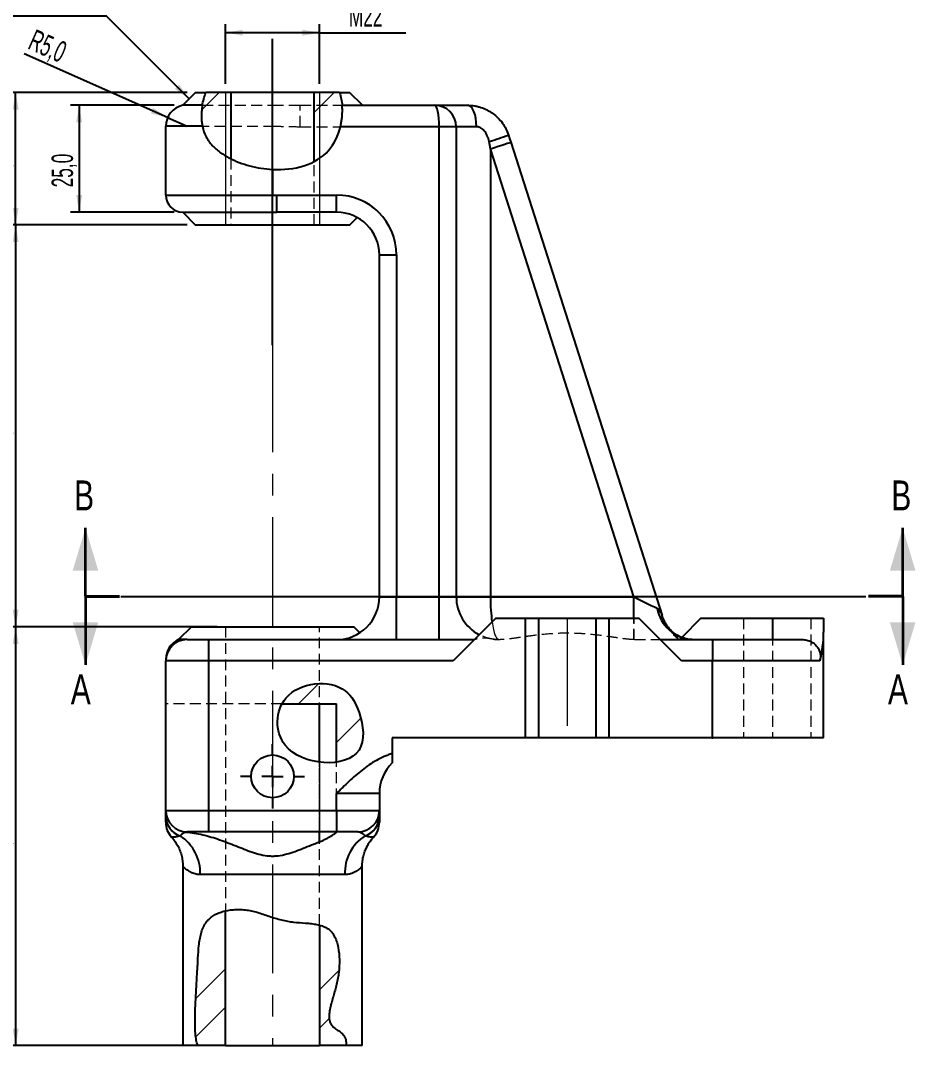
# Model space of a CAD drawing. Header units: millimetres. Extents: x 0 to 840, y 0 to 594.
# Drawn here: x 135 to 344.5, y 218.7 to 458.7 of the extents above; entities that cross this region are included whole.
import ezdxf

# ---------------------------------------------------------------- set-up
doc = ezdxf.new("R2010")
doc.units = ezdxf.units.MM
doc.header["$LTSCALE"] = 2
for name, pattern in [('CENTERX2', [20.32, 12.7, -2.54, 2.54, -2.54]), ('HIDDEN', [1.905, 1.27, -0.635]), ('PHANTOM', [12.7, 6.35, -1.27, 1.27, -1.27, 1.27, -1.27])]:
    doc.linetypes.add(name, pattern=pattern)
doc.layers.add('COTAS', color=7, linetype='Continuous')
doc.styles.add('SLDTEXTSTYLE5', font='TXT', dxfattribs={"width": 0.605})
doc.styles.add('SLDTEXTSTYLE6', font='TXT', dxfattribs={"width": 0.75})
doc.dimstyles.new('SLDDIMSTYLE0', dxfattribs={"dimtxt": 5, "dimasz": 4, "dimexe": 0, "dimexo": 0.0625, "dimgap": 1.25, "dimtad": 1, "dimdec": 1, "dimrnd": 1e-09, "dimzin": 12, "dimdsep": 46, "dimtxsty": 'SLDTEXTSTYLE5', "dimsah": 1, "dimcen": 0.09, "dimadec": 0, "dimazin": 3, "dimtfac": 1, "dimtdec": 3, "dimtofl": 0, "dimtmove": 0, "dimatfit": 3, "dimfxl": 0, "dimfrac": 2, "dimtolj": 1, "dimtzin": 12, "dimarcsym": 0})
doc.dimstyles.new('SLDDIMSTYLE1', dxfattribs={"dimtxt": 5, "dimasz": 4, "dimexe": 0, "dimexo": 0.0625, "dimgap": 1.25, "dimtad": 1, "dimdec": 1, "dimrnd": 1e-09, "dimzin": 12, "dimdsep": 46, "dimtxsty": 'SLDTEXTSTYLE5', "dimsah": 1, "dimcen": 0, "dimadec": 0, "dimazin": 3, "dimtfac": 1, "dimtdec": 3, "dimtofl": 0, "dimtmove": 0, "dimatfit": 3, "dimfxl": 0, "dimfrac": 2, "dimtolj": 1, "dimtzin": 12, "dimarcsym": 0})

# ---------------------------------------------------------------- blocks, each defined once
blk = doc.blocks.new('_D')
at = {"layer": 'COTAS'}
for p, q in [((173.98, 410.9), (131.86, 410.9)), ((133.86, 410.9), (133.86, 316.9)), ((181.01, 316.9), (131.86, 316.9))]:
    blk.add_line(p, q, dxfattribs=at)
for points in [[(133.86, 410.9), (133.16, 406.9), (134.56, 406.9)], [(133.86, 316.9), (134.56, 320.9), (133.16, 320.9)]]:
    blk.add_solid(points, dxfattribs=at)
at = {"layer": 'COTAS', "insert": (127.42, 357.21), "char_height": 5, "attachment_point": 1, "rotation": 90, "style": 'SLDTEXTSTYLE5'}
blk.add_mtext('94,0', dxfattribs=at)
blk = doc.blocks.new('_D_1')
at = {"layer": 'COTAS'}
for p, q in [((173.98, 441.9), (131.86, 441.9)), ((133.86, 410.9), (133.86, 441.9)), ((173.98, 410.9), (131.86, 410.9))]:
    blk.add_line(p, q, dxfattribs=at)
for points in [[(133.86, 441.9), (133.16, 437.9), (134.56, 437.9)], [(133.86, 410.9), (134.56, 414.9), (133.16, 414.9)]]:
    blk.add_solid(points, dxfattribs=at)
at = {"layer": 'COTAS', "insert": (127.42, 419.71), "char_height": 5, "attachment_point": 1, "rotation": 90, "style": 'SLDTEXTSTYLE5'}
blk.add_mtext('31,0', dxfattribs=at)
blk = doc.blocks.new('_D_2')
at = {"layer": 'COTAS'}
for p, q in [((173.01, 316.9), (131.86, 316.9)), ((133.86, 316.9), (133.86, 218.9)), ((181.01, 218.9), (131.86, 218.9))]:
    blk.add_line(p, q, dxfattribs=at)
for points in [[(133.86, 316.9), (133.16, 312.9), (134.56, 312.9)], [(133.86, 218.9), (134.56, 222.9), (133.16, 222.9)]]:
    blk.add_solid(points, dxfattribs=at)
at = {"layer": 'COTAS', "insert": (127.42, 261.21), "char_height": 5, "attachment_point": 1, "rotation": 90, "style": 'SLDTEXTSTYLE5'}
blk.add_mtext('98,0', dxfattribs=at)
blk = doc.blocks.new('_D_3')
at = {"layer": 'COTAS'}
for p, q in [((170.98, 438.9), (146.72, 438.9)), ((148.72, 438.9), (148.72, 413.9)), ((170.98, 413.9), (146.72, 413.9))]:
    blk.add_line(p, q, dxfattribs=at)
for points in [[(148.72, 438.9), (148.02, 434.9), (149.42, 434.9)], [(148.72, 413.9), (149.42, 417.9), (148.02, 417.9)]]:
    blk.add_solid(points, dxfattribs=at)
at = {"layer": 'COTAS', "insert": (142.28, 419.71), "char_height": 5, "attachment_point": 1, "rotation": 90, "style": 'SLDTEXTSTYLE5'}
blk.add_mtext('25,0', dxfattribs=at)
blk = doc.blocks.new('_D_4')
at = {"layer": 'COTAS'}
for q in [(135.87, 450.96), (174.01, 434)]:
    blk.add_line((169.44, 436.03), q, dxfattribs=at)
blk.add_solid([(169.44, 436.03), (166.07, 438.3), (165.5, 437.02)], dxfattribs=at)
at = {"layer": 'COTAS', "insert": (138.48, 456.82), "char_height": 5, "attachment_point": 1, "rotation": 336.0328, "style": 'SLDTEXTSTYLE5'}
blk.add_mtext('R5,0', dxfattribs=at)
blk = doc.blocks.new('SW_CHAMFER_DIMENSION_0')
at = {"layer": 'COTAS', "color": 0}
for p, q in [((28.34, 0), (0, 0)), ((47.69, -19.35), (28.34, 0))]:
    blk.add_line(p, q, dxfattribs=at)
blk.add_solid([(47.69, -19.35), (45.35, -16.02), (44.36, -17.01)], dxfattribs=at)
at = {"layer": 'COTAS', "color": 0, "char_height": 5, "attachment_point": 1, "style": 'SLDTEXTSTYLE5'}
for s, insert in [('3,0', (0, 6.45)), ('X', (11.42, 6.45)), ('45°', (17.95, 6.45))]:
    blk.add_mtext(s, dxfattribs=dict(at, insert=insert))
blk = doc.blocks.new('_D_5')
at = {"layer": 'COTAS'}
for p, q in [((183.01, 443.9), (183.01, 457.89)), ((205.01, 443.9), (205.01, 457.89)), ((205.01, 455.89), (183.01, 455.89)), ((205.01, 455.89), (225.24, 455.89))]:
    blk.add_line(p, q, dxfattribs=at)
for points in [[(183.01, 455.89), (187.01, 455.19), (187.01, 456.59)], [(205.01, 455.89), (201.01, 456.59), (201.01, 455.19)]]:
    blk.add_solid(points, dxfattribs=at)
at = {"layer": 'COTAS', "insert": (211.88, 462.34), "char_height": 5, "attachment_point": 1, "style": 'SLDTEXTSTYLE5'}
blk.add_mtext('M22', dxfattribs=at)
blk = doc.blocks.new('SW_CENTERMARKSYMBOL_0')
at = {"layer": 'COTAS', "color": 0}
for p, q in [((0, 5), (0, 7.5)), ((0, 0), (0, 2.5)), ((-5, 0), (-7.5, 0)), ((0, 0), (-2.5, 0)), ((0, 0), (0, -2.5)), ((0, 0), (2.5, 0)), ((5, 0), (7.5, 0)), ((0, -5), (0, -7.5))]:
    blk.add_line(p, q, dxfattribs=at)
blk = doc.blocks.new('SW_DOWELSYMBOL_0')
at = {"linetype": 'Continuous', "lineweight": 18}
h = blk.add_hatch(color=0, dxfattribs=at)
edge = h.paths.add_edge_path(flags=0)
edge.add_arc((0, 0), 0.00716, 180, 270)
edge.add_line((0, -0.01), (0, 0))
edge.add_line((0, 0), (-0.01, 0))
h = blk.add_hatch(color=0, dxfattribs=at)
edge = h.paths.add_edge_path(flags=0)
edge.add_arc((0, 0), 0.00716, 0, 90)
edge.add_line((0, 0.01), (0, 0))
edge.add_line((0, 0), (0.01, 0))
at = {"layer": 'COTAS', "color": 0}
blk.add_circle((0, 0), 0.00716, dxfattribs=at)

msp = doc.modelspace()

# ---------------------------------------------------------------- hatches: boundary and pattern name
at = {"linetype": 'Continuous', "lineweight": 18}
h = msp.add_hatch(dxfattribs=at)
h.set_pattern_fill('ANSI32', scale=2, angle=3e-322, style=0)
edge = h.paths.add_edge_path(flags=0)
edge.add_line((184.256, 441.897), (178.402, 441.897))
edge.add_spline(control_points=[(178.402, 441.897), (177.159, 438.692), (176.716, 431.608), (181.571, 427.728), (184.256, 426.397)], knot_values=[0.0641658, 0.0641658, 0.0641658, 0.0641658, 0.1678358, 0.2595734, 0.2595734, 0.2595734, 0.2595734], weights=[1, 1, 1, 1, 1], degree=3, periodic=0)
edge.add_line((184.256, 426.397), (184.256, 441.897))
h = msp.add_hatch(dxfattribs=at)
h.set_pattern_fill('ANSI32', scale=2, angle=3e-322, style=0)
edge = h.paths.add_edge_path(flags=0)
edge.add_line((209.695, 441.897), (203.756, 441.897))
edge.add_line((203.756, 441.897), (203.756, 425.761))
edge.add_spline(control_points=[(203.756, 425.761), (205.036, 426.431), (208.212, 428.817), (210.652, 434.722), (210.364, 439.967), (209.695, 441.897)], knot_values=[0.4645748, 0.4645748, 0.4645748, 0.4645748, 0.5125679, 0.5984868, 0.6661386, 0.6661386, 0.6661386, 0.6661386], weights=[1, 1, 1, 1, 1, 1], degree=3, periodic=0)
h = msp.add_hatch(dxfattribs=at)
h.set_pattern_fill('ANSI32', scale=2, angle=3e-322, style=0)
edge = h.paths.add_edge_path(flags=0)
edge.add_line((196.227, 298.897), (209.006, 298.897))
edge.add_line((209.006, 298.897), (209.006, 285.229))
edge.add_spline(control_points=[(209.006, 285.229), (211.273, 285.564), (216.045, 287.829), (214.94, 296.233), (210.385, 304.981), (199.568, 303.932), (196.483, 299.371), (196.227, 298.897)], knot_values=[0.7396213, 0.7396213, 0.7396213, 0.7396213, 0.8458646, 1, 1.1052584, 1.3501188, 1.37672, 1.37672, 1.37672, 1.37672], weights=[1, 1, 1, 1, 1, 1, 1, 1], degree=3, periodic=0)
at = {"layer": 'COTAS', "linetype": 'Continuous', "lineweight": 18}
h = msp.add_hatch(dxfattribs=at)
h.set_pattern_fill('ANSI32', color=256, scale=2, angle=3e-322, style=0)
edge = h.paths.add_edge_path(flags=0)
edge.add_line((183.006, 218.897), (183.006, 250.429))
edge.add_spline(control_points=[(183.006, 250.429), (181.462, 250.08), (176.849, 247.971), (176.53, 236.471), (175.745, 228.174), (175.91, 220.397), (176.533, 218.897)], knot_values=[0.9641197, 0.9641197, 0.9641197, 0.9641197, 1, 1.081486, 1.1948615, 1.236094, 1.236094, 1.236094, 1.236094], weights=[1, 1, 1, 1, 1, 1, 1], degree=3, periodic=0)
edge.add_line((176.533, 218.897), (183.006, 218.897))
h = msp.add_hatch(dxfattribs=at)
h.set_pattern_fill('ANSI32', color=256, scale=2, angle=3e-322, style=0)
edge = h.paths.add_edge_path(flags=0)
edge.add_spline(control_points=[(211.173, 218.897), (211.291, 219.741), (211.014, 221.885), (206.211, 223.531), (208.485, 231.157), (210.212, 237.505), (209.01, 245.422), (206.012, 246.821), (205.006, 247.089)], knot_values=[0.5363044, 0.5363044, 0.5363044, 0.5363044, 0.5548944, 0.5847123, 0.6343599, 0.7042485, 0.7650808, 0.7906488, 0.7906488, 0.7906488, 0.7906488], weights=[1, 1, 1, 1, 1, 1, 1, 1, 1], degree=3, periodic=0)
edge.add_line((205.006, 247.089), (205.006, 218.897))
edge.add_line((205.006, 218.897), (211.173, 218.897))

# ---------------------------------------------------------------- linework, layer by layer
at = {"color": 7, "linetype": 'Continuous', "lineweight": 25}
for p, q in [((175.981, 441.897), (172.981, 438.897)), ((175.981, 441.897), (178.402, 441.897)), ((184.256, 441.897), (178.402, 441.897)), ((184.256, 441.897), (184.256, 426.397)), ((203.756, 441.897), (184.256, 441.897)), ((203.756, 425.761), (203.756, 441.897)), ((209.695, 441.897), (203.756, 441.897)), ((209.695, 441.897), (212.031, 441.897)), ((215.031, 438.897), (212.031, 441.897)), ((177.567, 438.897), (172.981, 438.897)), ((210.299, 438.897), (232.006, 438.897)), ((232.006, 438.897), (239.707, 438.897)), ((169.006, 417.897), (169.006, 434.003)), ((177.577, 434.003), (169.006, 434.003)), ((233.006, 433.897), (209.906, 433.897)), ((237.006, 433.897), (233.006, 433.897)), ((233.006, 323.897), (233.006, 433.897)), ((237.006, 433.897), (237.006, 323.897)), ((241.745, 433.897), (237.006, 433.897)), ((249.769, 430.265), (285.209, 319.514)), ((245.006, 428.741), (245.006, 323.897)), ((278.557, 323.897), (245.006, 428.741)), ((194.006, 423.9), (194.006, 417.897)), ((169.006, 417.897), (194.006, 417.897)), ((194.006, 417.897), (195.033, 417.897)), ((194.006, 413.897), (194.006, 417.897)), ((195.033, 417.897), (209.006, 417.897)), ((195.033, 413.897), (195.033, 417.897)), ((209.006, 413.897), (209.006, 417.897)), ((172.981, 413.897), (175.981, 410.897)), ((172.981, 413.897), (194.006, 413.897)), ((194.006, 413.897), (195.033, 413.897)), ((209.006, 413.897), (195.033, 413.897)), ((212.031, 410.897), (175.981, 410.897)), ((212.031, 410.897), (213.795, 412.66)), ((219.006, 403.897), (223.006, 403.897)), ((219.006, 323.897), (219.006, 403.897)), ((223.006, 403.897), (223.006, 323.897)), ((219.006, 323.897), (223.006, 323.897)), ((223.006, 313.897), (223.006, 323.897)), ((223.006, 323.897), (233.006, 323.897)), ((233.006, 313.897), (233.006, 323.897)), ((233.006, 323.897), (237.006, 323.897)), ((237.006, 323.897), (245.006, 323.897)), ((245.006, 323.897), (278.557, 323.897)), ((175.006, 316.897), (172.006, 313.897)), ((175.006, 316.897), (213.006, 316.897)), ((214.411, 315.493), (213.006, 316.897)), ((246.256, 318.897), (236.256, 308.897)), ((246.256, 318.897), (253.256, 318.897)), ((253.256, 290.897), (253.256, 318.897)), ((253.256, 318.897), (256.256, 318.897)), ((256.256, 318.897), (256.256, 290.897)), ((256.256, 318.897), (269.756, 318.897)), ((269.756, 290.897), (269.756, 318.897)), ((269.756, 318.897), (272.756, 318.897)), ((272.756, 318.897), (272.756, 290.897)), ((272.756, 318.897), (279.756, 318.897)), ((289.756, 308.897), (279.756, 318.897)), ((294.256, 318.897), (289.781, 314.421)), ((294.256, 318.897), (311.006, 318.897)), ((311.006, 318.897), (323.006, 318.897)), ((311.006, 318.897), (311.006, 313.897)), ((323.006, 318.897), (323.006, 315.647)), ((323.006, 290.897), (323.006, 315.647)), ((174.006, 313.897), (172.006, 313.897)), ((174.006, 313.897), (179.006, 313.897)), ((179.006, 313.897), (179.006, 308.897)), ((179.006, 313.897), (241.256, 313.897)), ((284.756, 313.897), (297.006, 313.897)), ((297.006, 313.897), (297.006, 308.897)), ((297.006, 313.897), (317.933, 313.897)), ((179.006, 308.897), (169.006, 308.897)), ((169.006, 273.897), (169.006, 308.897)), ((179.006, 308.897), (179.006, 273.897)), ((236.256, 308.897), (179.006, 308.897)), ((297.006, 308.897), (289.756, 308.897)), ((297.006, 290.897), (297.006, 308.897)), ((322.115, 308.897), (297.006, 308.897)), ((196.227, 298.897), (209.006, 298.897)), ((209.006, 285.229), (209.006, 298.897)), ((222.006, 290.897), (222.006, 287.227)), ((253.256, 290.897), (222.006, 290.897)), ((256.256, 290.897), (253.256, 290.897)), ((269.756, 290.897), (256.256, 290.897)), ((272.756, 290.897), (269.756, 290.897)), ((297.006, 290.897), (272.756, 290.897)), ((323.006, 290.897), (297.006, 290.897)), ((209.006, 273.897), (209.006, 277.897)), ((219.006, 277.897), (209.006, 277.897)), ((219.006, 277.897), (219.006, 273.897)), ((169.006, 273.897), (179.006, 273.897)), ((169.006, 273.897), (169.006, 273.843)), ((179.006, 273.897), (209.006, 273.897)), ((179.006, 273.897), (179.006, 268.897)), ((209.006, 273.897), (219.006, 273.897)), ((209.006, 273.897), (209.006, 268.897)), ((179.006, 268.897), (174.006, 268.897)), ((209.006, 268.897), (179.006, 268.897)), ((214.006, 268.897), (209.006, 268.897)), ((170.352, 267.693), (170.345, 267.695)), ((217.66, 267.693), (217.667, 267.695)), ((173.006, 260.894), (173.006, 218.897)), ((215.006, 218.897), (215.006, 260.894)), ((210.942, 258.897), (177.071, 258.897)), ((183.006, 218.897), (183.006, 250.429)), ((205.006, 247.089), (205.006, 218.897)), ((176.533, 218.897), (173.006, 218.897)), ((183.006, 218.897), (176.533, 218.897)), ((183.006, 218.897), (205.006, 218.897)), ((211.173, 218.897), (205.006, 218.897)), ((215.006, 218.897), (211.173, 218.897))]:
    msp.add_line(p, q, dxfattribs=at)
at = {"color": 7, "linetype": 'Continuous', "lineweight": 18}
for p, q in [((183.006, 441.897), (183.006, 410.897)), ((183.006, 441.897), (183.006, 410.897)), ((205.006, 441.897), (205.006, 410.897)), ((205.006, 441.897), (205.006, 410.897))]:
    msp.add_line(p, q, dxfattribs=at)
at = {"color": 7, "linetype": 'HIDDEN', "lineweight": 18}
for p, q in [((177.567, 438.897), (194.006, 438.897)), ((194.006, 438.897), (200.491, 438.897)), ((194.006, 434.003), (194.006, 438.897)), ((200.491, 438.897), (210.299, 438.897)), ((200.491, 433.897), (200.491, 438.897)), ((169.006, 434.003), (194.006, 434.003)), ((194.006, 417.897), (194.006, 434.003)), ((200.491, 433.897), (233.006, 433.897)), ((233.006, 433.897), (237.006, 433.897)), ((233.006, 433.897), (233.006, 323.897)), ((237.006, 433.897), (241.745, 433.897)), ((245.006, 428.741), (278.557, 323.897)), ((245.006, 323.897), (245.006, 428.741)), ((184.256, 426.397), (184.256, 410.897)), ((203.756, 410.897), (203.756, 425.761)), ((194.006, 417.897), (169.006, 417.897)), ((194.006, 413.897), (194.006, 417.897)), ((195.033, 417.897), (194.006, 417.897)), ((209.006, 417.897), (195.033, 417.897)), ((195.033, 413.897), (195.033, 417.897)), ((209.006, 413.897), (209.006, 417.897)), ((219.006, 403.897), (223.006, 403.897)), ((223.006, 323.897), (223.006, 403.897)), ((223.006, 323.897), (219.006, 323.897)), ((223.006, 323.897), (223.006, 313.897)), ((233.006, 323.897), (223.006, 323.897)), ((237.006, 323.897), (233.006, 323.897)), ((233.006, 323.897), (233.006, 313.897)), ((245.006, 323.897), (237.006, 323.897)), ((278.557, 323.897), (245.006, 323.897)), ((278.557, 323.897), (278.557, 313.899)), ((183.006, 316.897), (183.006, 250.429)), ((205.006, 247.089), (205.006, 316.897)), ((278.557, 313.899), (278.557, 318.897)), ((285.479, 318.704), (285.327, 319.146)), ((304.256, 318.897), (304.256, 290.897)), ((311.006, 318.897), (311.006, 313.897)), ((311.006, 318.897), (311.006, 290.897)), ((320.006, 318.897), (320.006, 290.897)), ((179.006, 313.897), (179.006, 308.897)), ((241.256, 313.897), (241.326, 313.897)), ((247.006, 313.897), (247.256, 313.897)), ((278.755, 313.897), (284.756, 313.897)), ((289.781, 314.421), (289.256, 313.897)), ((292.223, 313.898), (292.367, 313.897)), ((297.006, 308.897), (297.006, 313.897)), ((169.006, 309.311), (169.006, 309.312)), ((169.006, 308.897), (179.006, 308.897)), ((179.006, 273.897), (179.006, 308.897)), ((179.006, 308.897), (236.256, 308.897)), ((289.756, 308.897), (297.006, 308.897)), ((297.006, 308.897), (322.115, 308.897)), ((297.006, 290.897), (297.006, 308.897)), ((196.227, 298.897), (169.006, 298.897)), ((205.006, 298.897), (205.006, 266.578)), ((205.006, 268.897), (205.006, 298.897)), ((205.006, 268.897), (205.006, 285.257)), ((205.006, 285.212), (205.006, 268.897)), ((209.006, 268.897), (209.006, 285.229)), ((209.006, 277.897), (219.006, 277.897)), ((179.006, 273.897), (169.006, 273.897)), ((179.006, 273.897), (179.006, 268.897)), ((209.006, 273.897), (179.006, 273.897)), ((219.006, 273.897), (209.006, 273.897)), ((177.071, 258.897), (210.942, 258.897))]:
    msp.add_line(p, q, dxfattribs=at)
at = {"color": 7, "linetype": 'Continuous', "lineweight": 35}
for p, q in [((150.209, 324.019), (150.209, 340.019)), ((341.52, 324.019), (341.52, 340.019)), ((150.209, 323.967), (150.209, 307.967)), ((341.52, 323.967), (341.52, 307.967))]:
    msp.add_line(p, q, dxfattribs=at)
at = {"color": 7, "linetype": 'PHANTOM', "lineweight": 35}
for p, q in [((150.209, 324.019), (158.209, 324.019)), ((150.209, 323.967), (158.209, 323.967)), ((341.52, 324.019), (333.52, 324.019)), ((341.52, 323.967), (333.52, 323.967))]:
    msp.add_line(p, q, dxfattribs=at)
at = {"color": 8, "linetype": 'Continuous', "lineweight": 25}
for p, q in [((278.557, 318.897), (278.557, 323.897)), ((205.006, 285.257), (205.006, 298.897)), ((205.006, 266.578), (205.006, 268.897))]:
    msp.add_line(p, q, dxfattribs=at)
at = {"color": 7, "linetype": 'Continuous', "lineweight": 25, "flags": 128}
for points in [[(241.745, 433.897), (241.706, 434.872), (241.59, 435.81), (241.402, 436.675), (241.148, 437.432), (240.839, 438.054), (240.487, 438.516), (240.105, 438.801), (239.707, 438.897)], [(245.006, 428.741), (244.841, 429.581), (244.676, 430.421)], [(245.006, 428.741), (245.935, 429.039), (246.829, 429.325), (247.652, 429.588), (248.374, 429.819), (248.966, 430.008), (249.406, 430.149), (249.677, 430.236), (249.769, 430.265)], [(249.231, 431.945), (249.5, 431.105), (249.769, 430.265)], [(278.557, 323.897), (279.66, 323.357), (280.729, 322.833), (281.729, 322.344), (282.628, 321.903), (283.399, 321.526), (284.015, 321.224)]]:
    msp.add_lwpolyline(points, dxfattribs=at)
at = {"color": 7, "linetype": 'HIDDEN', "lineweight": 18, "flags": 128}
for points in [[(241.745, 433.897), (241.706, 434.872), (241.59, 435.81), (241.402, 436.675), (241.148, 437.432), (240.839, 438.054), (240.487, 438.516), (240.105, 438.801), (239.707, 438.897)], [(244.676, 430.421), (244.841, 429.581), (245.006, 428.741)], [(245.006, 428.741), (245.935, 429.039), (246.829, 429.325), (247.652, 429.588), (248.374, 429.819), (248.966, 430.008), (249.406, 430.149), (249.677, 430.236), (249.769, 430.265)], [(284.015, 321.224), (283.399, 321.526), (282.628, 321.903), (281.729, 322.344), (280.729, 322.833), (279.66, 323.357), (278.557, 323.897)], [(245.679, 313.985), (243.929, 314.382), (242.387, 315.028)]]:
    msp.add_lwpolyline(points, dxfattribs=at)
at = {"color": 7, "linetype": 'Continuous', "lineweight": 25}
msp.add_circle((194.006, 281.897), 5, dxfattribs=at)
for centre, radius, start, end in [((174.006, 434.003), 5, 101.83036, 180), ((232.006, 433.897), 5, 0, 90), ((217.154, 520.263), 93.963, 287.03144, 289.96082), ((173.006, 417.897), 4, 180, 269.64085), ((209.006, 403.897), 14, 0, 90), ((209.006, 403.897), 10, 0, 90), ((209.006, 323.897), 10, 270, 0), ((247.006, 323.897), 10, 180, 242.48886), ((292.835, 322.853), 8.969, 190.46535, 267.0125), ((297.006, 315.647), 26, 344.95276, 0), ((174.006, 309.314), 5, 113.42968, 180.01516), ((174.006, 308.897), 5, 90, 180), ((229.006, 277.897), 10, 134.427, 180), ((174.006, 273.897), 5, 180, 270), ((214.006, 273.897), 5, 270, 0), ((173.85, 272.605), 4.844, 180.58638, 251.83193), ((214.163, 272.605), 4.844, 288.16807, 359.41362), ((174.006, 271.095), 5, 180, 222.8858), ((214.006, 271.095), 5, 317.094, 360), ((166.742, 259.312), 10.338, 357.69819, 57.2127), ((221.271, 259.312), 10.338, 122.7873, 182.30181)]:
    msp.add_arc(centre, radius, start, end, dxfattribs=at)
at = {"color": 7, "linetype": 'HIDDEN', "lineweight": 18}
for centre, radius, start, end in [((217.154, 520.263), 93.963, 287.03144, 289.96082), ((209.006, 403.897), 14, 0, 90), ((293.656, 323.35), 9.872, 192.43397, 234.91083), ((294.854, 322.184), 9.999, 203.27341, 236.0886), ((294.551, 322.552), 9.833, 220.11578, 241.67242), ((294.552, 322.553), 9.834, 220.59971, 241.67172), ((247.006, 323.897), 10, 262.37459, 270), ((173.85, 272.605), 4.844, 180.58638, 251.83193), ((214.163, 272.605), 4.844, 288.16807, 359.41362), ((166.742, 259.312), 10.338, 357.69819, 57.2127), ((221.271, 259.312), 10.338, 122.7873, 182.30181)]:
    msp.add_arc(centre, radius, start, end, dxfattribs=at)
at = {"color": 7, "linetype": 'Continuous', "lineweight": 25}
msp.add_ellipse((232.006, 433.897), major_axis=(0, 5), ratio=0.2, start_param=4.712389, end_param=6.2831853, dxfattribs=at)
at = {"color": 7, "linetype": 'HIDDEN', "lineweight": 18}
for centre, major_axis, start_param, end_param in [((232.006, 433.897), (0, 5), 4.712389, 6.2831853), ((247.006, 323.897), (0, 10), 1.5707963, 3.1415927), ((247.006, 323.897), (0, 10), 2.1980555, 3.1415927)]:
    msp.add_ellipse(centre, major_axis=major_axis, ratio=0.2, start_param=start_param, end_param=end_param, dxfattribs=at)
at = {"color": 8, "linetype": 'Continuous', "lineweight": 25}
msp.add_ellipse((247.006, 323.897), major_axis=(0, 10), ratio=0.2, start_param=1.5707963, end_param=2.1980555, dxfattribs=at)
at = {"color": 7, "linetype": 'Continuous', "lineweight": 25}
for points, knots in [([(177.567, 438.897), (177.654, 439.396), (177.766, 439.895), (178.043, 440.894), (178.207, 441.394), (178.402, 441.897)], [0, 0, 0, 0, 0.5, 0.5, 1, 1, 1, 1]), ([(209.695, 441.897), (209.871, 441.389), (209.998, 440.892), (210.193, 439.896), (210.258, 439.398), (210.299, 438.897)], [0, 0, 0, 0, 0.5, 0.5, 1, 1, 1, 1]), ([(177.567, 438.897), (177.552, 438.806), (177.525, 438.653), (177.474, 438.292), (177.455, 438.148), (177.418, 437.817), (177.399, 437.629), (177.368, 437.205), (177.356, 436.966), (177.344, 436.456), (177.344, 436.183), (177.367, 435.601), (177.389, 435.29), (177.461, 434.657), (177.51, 434.334), (177.577, 434.003)], [0, 0, 0, 0, 0.25, 0.25, 0.375, 0.375, 0.5, 0.5, 0.625, 0.625, 0.75, 0.75, 0.875, 0.875, 1, 1, 1, 1]), ([(209.906, 433.897), (209.983, 434.219), (210.049, 434.539), (210.159, 435.172), (210.204, 435.489), (210.273, 436.093), (210.298, 436.381), (210.333, 436.929), (210.342, 437.187), (210.349, 437.652), (210.347, 437.861), (210.338, 438.231), (210.332, 438.386), (210.318, 438.637), (210.311, 438.735), (210.301, 438.864), (210.299, 438.897), (210.299, 438.897)], [0, 0, 0, 0, 0.125, 0.125, 0.25, 0.25, 0.375, 0.375, 0.5, 0.5, 0.625, 0.625, 0.75, 0.75, 0.875, 0.875, 1, 1, 1, 1]), ([(239.707, 438.897), (240.227, 438.897), (240.744, 438.857), (241.513, 438.736), (241.769, 438.685), (242.278, 438.564), (242.533, 438.493), (243.282, 438.251), (243.765, 438.051), (244.466, 437.696), (244.695, 437.568), (245.145, 437.293), (245.367, 437.145), (246.009, 436.679), (246.409, 436.337), (247.152, 435.594), (247.496, 435.191), (248.431, 433.899), (248.906, 432.96), (249.231, 431.945)], [0, 0, 0, 0, 0.125, 0.125, 0.1875, 0.1875, 0.25, 0.25, 0.375, 0.375, 0.4375, 0.4375, 0.5, 0.5, 0.625, 0.625, 0.75, 0.75, 1, 1, 1, 1]), ([(177.577, 434.003), (177.758, 433.116), (178.041, 432.297), (178.635, 431.167), (178.861, 430.805), (179.349, 430.13), (179.611, 429.813), (180.168, 429.213), (180.463, 428.929), (181.084, 428.39), (181.41, 428.133), (182.414, 427.41), (183.122, 426.983), (184.608, 426.208), (185.385, 425.859), (187.009, 425.234), (187.843, 424.965), (189.543, 424.51), (190.411, 424.325), (192.185, 424.043), (193.095, 423.946), (194.006, 423.9)], [0, 0, 0, 0, 0.125, 0.125, 0.1875, 0.1875, 0.25, 0.25, 0.3125, 0.3125, 0.375, 0.375, 0.5, 0.5, 0.625, 0.625, 0.75, 0.75, 0.875, 0.875, 1, 1, 1, 1]), ([(194.006, 423.9), (199.13, 423.643), (206.393, 425.606), (209.399, 431.774), (209.906, 433.897)], [0.36007516, 0.36007516, 0.36007516, 0.36007516, 0.51256787, 0.5815794, 0.5815794, 0.5815794, 0.5815794]), ([(244.676, 430.421), (244.595, 430.829), (244.482, 431.228), (244.252, 431.806), (244.164, 431.996), (243.969, 432.36), (243.861, 432.536), (243.62, 432.869), (243.486, 433.029), (243.193, 433.318), (243.035, 433.447), (242.689, 433.665), (242.505, 433.752), (242.131, 433.867), (241.937, 433.897), (241.745, 433.897)], [0, 0, 0, 0, 0.25, 0.25, 0.375, 0.375, 0.5, 0.5, 0.625, 0.625, 0.75, 0.75, 0.875, 0.875, 1, 1, 1, 1]), ([(284.015, 321.224), (284.164, 321.151), (284.296, 321.035), (284.539, 320.767), (284.649, 320.613), (284.853, 320.29), (284.944, 320.121), (285.062, 319.877), (285.099, 319.797), (285.162, 319.646), (285.189, 319.575), (285.209, 319.514)], [0, 0, 0, 0, 0.25, 0.25, 0.5, 0.5, 0.75, 0.75, 0.875, 0.875, 1, 1, 1, 1]), ([(292.253, 313.921), (292.018, 313.923), (291.369, 313.927), (290.311, 314.174), (289.137, 314.636), (288.024, 315.338), (287.2, 316.08), (286.577, 316.818), (286.062, 317.576), (285.611, 318.448), (285.317, 319.11), (285.219, 319.493), (285.212, 319.517)], [0, 0, 0, 0, 0.0749475, 0.2062619, 0.3441128, 0.4862597, 0.6242681, 0.7243932, 0.8112202, 0.8990583, 0.9937494, 1, 1, 1, 1]), ([(317.933, 313.897), (318.327, 313.897), (318.709, 313.851), (319.265, 313.717), (319.445, 313.662), (319.789, 313.534), (319.953, 313.461), (320.269, 313.298), (320.419, 313.208), (320.7, 313.017), (320.831, 312.915), (321.076, 312.701), (321.191, 312.588), (321.4, 312.355), (321.495, 312.236), (321.754, 311.869), (321.892, 311.612), (322.104, 311.079), (322.175, 310.811), (322.299, 309.997), (322.261, 309.44), (322.115, 308.897)], [0, 0, 0, 0, 0.125, 0.125, 0.1875, 0.1875, 0.25, 0.25, 0.3125, 0.3125, 0.375, 0.375, 0.4375, 0.4375, 0.5, 0.5, 0.625, 0.625, 0.75, 0.75, 1, 1, 1, 1]), ([(214.242, 296.84), (213.548, 298.907), (210.385, 304.981), (194.799, 303.47), (194.243, 284.673), (216.64, 283.305), (215.258, 293.814), (214.242, 296.84)], [0, 0, 0, 0, 0.1052584, 0.3501188, 0.5428109, 0.8458646, 1, 1, 1, 1]), ([(222.006, 287.227), (221.683, 287.128), (221.361, 287.019), (220.725, 286.782), (220.412, 286.656), (219.487, 286.252), (218.887, 285.952), (217.718, 285.298), (217.148, 284.944), (216.033, 284.192), (215.487, 283.793), (213.888, 282.545), (212.879, 281.652), (211.406, 280.267), (210.921, 279.797), (210.201, 279.088), (209.961, 278.85), (209.483, 278.374), (209.244, 278.134), (209.006, 277.897)], [0, 0, 0, 0, 0.0625, 0.0625, 0.125, 0.125, 0.25, 0.25, 0.375, 0.375, 0.5, 0.5, 0.75, 0.75, 0.875, 0.875, 0.9375, 0.9375, 1, 1, 1, 1]), ([(222.006, 287.227), (222.006, 287.032), (222.006, 286.805), (222.006, 286.332), (222.006, 286.085), (222.006, 285.631), (222.006, 285.424), (222.006, 285.126), (222.006, 285.038), (222.006, 285.038)], [0, 0, 0, 0, 0.25, 0.25, 0.5, 0.5, 0.75, 0.75, 1, 1, 1, 1]), ([(194.01, 281.903), (194.009, 281.903), (194.009, 281.904), (194.008, 281.904), (194.007, 281.904), (194.006, 281.904), (194.005, 281.904), (194.005, 281.904), (194.004, 281.904), (194.003, 281.903), (194.002, 281.903), (194.002, 281.902), (194.001, 281.902), (194.001, 281.901), (194, 281.901), (194, 281.9), (194, 281.899), (193.999, 281.898), (193.999, 281.898), (193.999, 281.897), (193.999, 281.896), (193.999, 281.895), (194, 281.894), (194, 281.894), (194, 281.893), (194.001, 281.892), (194.001, 281.892), (194.002, 281.891), (194.003, 281.891), (194.003, 281.89), (194.004, 281.89), (194.005, 281.89), (194.006, 281.89), (194.007, 281.89), (194.007, 281.89), (194.008, 281.89), (194.009, 281.89), (194.01, 281.891), (194.01, 281.891), (194.011, 281.891), (194.012, 281.892), (194.012, 281.893), (194.013, 281.893), (194.013, 281.894), (194.013, 281.895), (194.013, 281.896), (194.014, 281.896), (194.014, 281.897), (194.013, 281.898), (194.013, 281.899), (194.013, 281.9), (194.013, 281.9), (194.012, 281.901), (194.012, 281.902), (194.011, 281.902), (194.011, 281.902), (194.011, 281.903), (194.01, 281.903)], [0, 0, 0, 0, 0.000002402663, 0.000002402663, 0.000002402663, 0.000004805275, 0.000004805275, 0.000004805275, 0.000007207338, 0.000007207338, 0.000007207338, 0.000009609704, 0.000009609704, 0.000009609704, 0.00001201309, 0.00001201309, 0.00001201309, 0.000014417767, 0.000014417767, 0.000014417767, 0.00001682344, 0.00001682344, 0.00001682344, 0.000019229379, 0.000019229379, 0.000019229379, 0.000021634736, 0.000021634736, 0.000021634736, 0.000024038918, 0.000024038918, 0.000024038918, 0.000026441847, 0.000026441847, 0.000026441847, 0.000028843994, 0.000028843994, 0.000028843994, 0.000031246175, 0.000031246175, 0.000031246175, 0.000033649188, 0.000033649188, 0.000033649188, 0.000036053467, 0.000036053467, 0.000036053467, 0.000038458893, 0.000038458893, 0.000038458893, 0.000040864842, 0.000040864842, 0.000040864842, 0.000043270463, 0.000043270463, 0.000043270463, 0.000044763582, 0.000044763582, 0.000044763582, 0.000044763582]), ([(169.006, 272.556), (169.006, 272.878), (169.006, 273.161), (169.006, 273.605), (169.006, 273.765), (169.006, 273.843)], [0, 0, 0, 0, 0.5, 0.5, 1, 1, 1, 1]), ([(169.006, 271.223), (169.006, 271.198), (169.006, 271.151), (169.006, 271.591), (169.006, 272.012), (169.006, 272.375), (169.006, 272.556)], [0, 0, 0, 0, 0.3566517, 0.677205, 0.8386823, 1, 1, 1, 1]), ([(219.006, 272.556), (219.006, 272.356), (219.006, 271.956), (219.006, 271.517), (219.006, 271.109), (219.006, 271.188), (219.006, 271.223)], [0, 0, 0, 0, 0.1798587, 0.359927, 0.7241126, 1, 1, 1, 1]), ([(215.673, 268.003), (215.4, 268.249), (215.117, 268.47), (214.555, 268.794), (214.275, 268.897), (214.006, 268.897)], [0, 0, 0, 0, 0.5, 0.5, 1, 1, 1, 1]), ([(170.344, 267.686), (170.382, 267.646), (170.581, 267.437), (171.044, 266.871), (171.672, 265.946), (172.263, 264.76), (172.687, 263.507), (172.956, 262.214), (172.989, 261.342), (173.006, 260.894)], [0, 0, 0, 0, 0.0231074, 0.1214964, 0.2908031, 0.4727163, 0.6506385, 0.8201694, 1, 1, 1, 1]), ([(173.656, 268.844), (173.439, 268.781), (173.217, 268.666), (172.775, 268.374), (172.554, 268.196), (172.34, 268.003)], [0, 0, 0, 0, 0.5, 0.5, 1, 1, 1, 1]), ([(173.656, 268.844), (175.016, 268.748), (176.356, 268.53), (179.006, 267.92), (180.32, 267.525), (182.905, 266.633), (184.179, 266.135), (186.085, 265.376), (186.72, 265.121), (187.995, 264.627), (188.635, 264.386), (189.93, 263.948), (190.588, 263.749), (191.913, 263.439), (192.582, 263.329), (193.599, 263.258), (193.94, 263.25), (194.628, 263.268), (194.971, 263.294), (195.987, 263.416), (196.653, 263.555), (197.969, 263.909), (198.62, 264.123), (199.909, 264.583), (200.547, 264.83), (202.457, 265.583), (203.724, 266.1), (205.006, 266.578)], [0, 0, 0, 0, 0.125, 0.125, 0.25, 0.25, 0.375, 0.375, 0.4375, 0.4375, 0.5, 0.5, 0.5625, 0.5625, 0.625, 0.625, 0.65625, 0.65625, 0.6875, 0.6875, 0.75, 0.75, 0.8125, 0.8125, 0.875, 0.875, 1, 1, 1, 1]), ([(205.006, 266.578), (205.272, 266.677), (205.527, 266.789), (206.022, 267.027), (206.263, 267.154), (206.73, 267.408), (206.952, 267.535), (207.374, 267.78), (207.577, 267.901), (207.95, 268.124), (208.12, 268.227), (208.347, 268.366), (208.418, 268.41), (208.551, 268.493), (208.612, 268.532), (208.777, 268.639), (208.861, 268.696), (208.976, 268.789), (209.006, 268.824), (209.006, 268.848)], [0, 0, 0, 0, 0.125, 0.125, 0.25, 0.25, 0.375, 0.375, 0.5, 0.5, 0.625, 0.625, 0.6875, 0.6875, 0.75, 0.75, 0.875, 0.875, 1, 1, 1, 1]), ([(215.007, 260.894), (215.007, 260.896), (214.98, 261.31), (215.069, 262.12), (215.269, 263.279), (215.599, 264.343), (216.009, 265.299), (216.472, 266.135), (216.951, 266.838), (217.355, 267.348), (217.593, 267.603), (217.669, 267.685)], [0, 0, 0, 0, 0.0009749, 0.166309, 0.3237351, 0.4725845, 0.6118535, 0.7401116, 0.8552647, 0.9535342, 1, 1, 1, 1]), ([(176.533, 218.897), (176.366, 219.301), (176.242, 219.738), (176.102, 220.433), (176.063, 220.673), (175.999, 221.157), (175.973, 221.4), (175.871, 222.621), (175.867, 223.61), (175.875, 225.592), (175.893, 226.581), (175.952, 228.554), (175.994, 229.538), (176.143, 232.485), (176.275, 234.445), (176.419, 236.898), (176.446, 237.389), (176.499, 238.372), (176.523, 238.864), (176.596, 240.339), (176.651, 241.321), (176.809, 242.781), (176.874, 243.268), (177.043, 244.224), (177.144, 244.688), (177.396, 245.585), (177.545, 246.017), (177.905, 246.843), (178.112, 247.225), (178.464, 247.748), (178.589, 247.914), (178.853, 248.23), (178.993, 248.381), (179.432, 248.802), (179.747, 249.044), (180.415, 249.473), (180.769, 249.66), (181.515, 249.989), (181.904, 250.129), (183.101, 250.482), (183.946, 250.633), (185.29, 250.74), (185.747, 250.755), (186.666, 250.742), (187.129, 250.714), (188.063, 250.61), (188.534, 250.534), (189.484, 250.338), (189.96, 250.218), (191.373, 249.819), (192.302, 249.497), (193.705, 249.021), (194.175, 248.863), (195.121, 248.567), (195.601, 248.427), (196.557, 248.183), (197.034, 248.079), (197.985, 247.912), (198.459, 247.852), (199.873, 247.704), (200.806, 247.649), (202.175, 247.538), (202.628, 247.496), (203.512, 247.389), (203.945, 247.324), (204.787, 247.153), (205.199, 247.047), (205.993, 246.771), (206.37, 246.604), (207.077, 246.181), (207.411, 245.92), (207.844, 245.456), (207.979, 245.29), (208.232, 244.934), (208.35, 244.743), (208.674, 244.15), (208.851, 243.727), (209.146, 242.84), (209.265, 242.371), (209.542, 240.954), (209.63, 239.984), (209.67, 238.008), (209.62, 237.034), (209.447, 235.594), (209.373, 235.117), (209.198, 234.168), (209.098, 233.696), (208.769, 232.297), (208.514, 231.379), (208.121, 230.004), (207.986, 229.547), (207.726, 228.626), (207.601, 228.163), (207.39, 227.22), (207.302, 226.736), (207.241, 226.003), (207.233, 225.755), (207.252, 225.263), (207.279, 225.021), (207.357, 224.664), (207.389, 224.547), (207.465, 224.322), (207.51, 224.213), (207.61, 224.006), (207.667, 223.906), (207.79, 223.719), (207.856, 223.633), (208.065, 223.392), (208.218, 223.253), (208.527, 223.003), (208.684, 222.891), (209.151, 222.569), (209.46, 222.374), (209.9, 222.06), (210.043, 221.951), (210.318, 221.718), (210.449, 221.593), (210.695, 221.308), (210.807, 221.149), (210.995, 220.783), (211.074, 220.571), (211.181, 220.119), (211.21, 219.873), (211.223, 219.385), (211.207, 219.137), (211.173, 218.897)], [0, 0, 0, 0, 0.015625, 0.015625, 0.0234375, 0.0234375, 0.03125, 0.03125, 0.0625, 0.0625, 0.09375, 0.09375, 0.125, 0.125, 0.1875, 0.1875, 0.203125, 0.203125, 0.21875, 0.21875, 0.25, 0.25, 0.265625, 0.265625, 0.28125, 0.28125, 0.296875, 0.296875, 0.3125, 0.3125, 0.3203125, 0.3203125, 0.328125, 0.328125, 0.34375, 0.34375, 0.359375, 0.359375, 0.375, 0.375, 0.40625, 0.40625, 0.421875, 0.421875, 0.4375, 0.4375, 0.453125, 0.453125, 0.46875, 0.46875, 0.5, 0.5, 0.515625, 0.515625, 0.53125, 0.53125, 0.546875, 0.546875, 0.5625, 0.5625, 0.59375, 0.59375, 0.609375, 0.609375, 0.625, 0.625, 0.640625, 0.640625, 0.65625, 0.65625, 0.671875, 0.671875, 0.6796875, 0.6796875, 0.6875, 0.6875, 0.703125, 0.703125, 0.71875, 0.71875, 0.75, 0.75, 0.78125, 0.78125, 0.796875, 0.796875, 0.8125, 0.8125, 0.84375, 0.84375, 0.859375, 0.859375, 0.875, 0.875, 0.890625, 0.890625, 0.8984375, 0.8984375, 0.90625, 0.90625, 0.9101562, 0.9101562, 0.9140625, 0.9140625, 0.9179687, 0.9179687, 0.921875, 0.921875, 0.9296875, 0.9296875, 0.9375, 0.9375, 0.953125, 0.953125, 0.9609375, 0.9609375, 0.96875, 0.96875, 0.9765625, 0.9765625, 0.984375, 0.984375, 0.9921875, 0.9921875, 1, 1, 1, 1])]:
    msp.add_open_spline(points, degree=3, knots=knots, dxfattribs=at)
at = {"color": 7, "linetype": 'HIDDEN', "lineweight": 18}
for points, knots in [([(194.006, 434.003), (195.087, 434.003), (196.168, 433.982), (198.33, 433.929), (199.41, 433.897), (200.491, 433.897)], [0, 0, 0, 0, 0.5, 0.5, 1, 1, 1, 1]), ([(241.745, 433.897), (241.937, 433.897), (242.128, 433.868), (242.505, 433.752), (242.692, 433.664), (243.033, 433.447), (243.19, 433.32), (243.482, 433.033), (243.618, 432.873), (243.981, 432.37), (244.173, 432.002), (244.482, 431.229), (244.595, 430.83), (244.676, 430.421)], [0, 0, 0, 0, 0.125, 0.125, 0.25, 0.25, 0.375, 0.375, 0.5, 0.5, 0.75, 0.75, 1, 1, 1, 1]), ([(285.209, 319.514), (285.189, 319.575), (285.162, 319.646), (285.099, 319.797), (285.063, 319.877), (284.944, 320.121), (284.852, 320.29), (284.65, 320.613), (284.539, 320.766), (284.296, 321.035), (284.165, 321.151), (284.015, 321.224)], [0, 0, 0, 0, 0.125, 0.125, 0.25, 0.25, 0.5, 0.5, 0.75, 0.75, 1, 1, 1, 1]), ([(285.209, 319.514), (285.244, 319.406), (285.295, 319.245), (285.308, 319.205), (285.312, 319.192)], [0, 0, 0, 0, 0.6727773, 1, 1, 1, 1]), ([(278.557, 313.899), (278.047, 313.909), (277.499, 313.955), (276.35, 314.082), (275.748, 314.162), (274.499, 314.338), (273.851, 314.434), (272.544, 314.623), (271.881, 314.716), (269.869, 314.979), (268.496, 315.131), (266.39, 315.288), (265.685, 315.328), (264.278, 315.379), (263.575, 315.392), (261.467, 315.386), (260.063, 315.326), (257.257, 315.106), (255.883, 314.948), (253.877, 314.681), (253.218, 314.587), (251.918, 314.398), (251.274, 314.303), (250.031, 314.131), (249.431, 314.053), (248.571, 313.965), (248.29, 313.94), (247.755, 313.907), (247.499, 313.897), (247.256, 313.897)], [0, 0, 0, 0, 0.0625, 0.0625, 0.125, 0.125, 0.1875, 0.1875, 0.25, 0.25, 0.375, 0.375, 0.4375, 0.4375, 0.5, 0.5, 0.625, 0.625, 0.75, 0.75, 0.8125, 0.8125, 0.875, 0.875, 0.9375, 0.9375, 0.96875, 0.96875, 1, 1, 1, 1]), ([(245.679, 313.985), (245.403, 314.022), (245.149, 314.065), (244.668, 314.143), (244.441, 314.18), (244.004, 314.235), (243.793, 314.253), (243.384, 314.268), (243.185, 314.264), (242.801, 314.235), (242.615, 314.209), (242.262, 314.144), (242.096, 314.104), (241.795, 314.023), (241.661, 313.982), (241.447, 313.919), (241.367, 313.897), (241.326, 313.897)], [0, 0, 0, 0, 0.125, 0.125, 0.25, 0.25, 0.375, 0.375, 0.5, 0.5, 0.625, 0.625, 0.75, 0.75, 0.875, 0.875, 1, 1, 1, 1]), ([(214.006, 268.897), (214.275, 268.897), (214.555, 268.794), (215.117, 268.47), (215.4, 268.249), (215.673, 268.003)], [0, 0, 0, 0, 0.5, 0.5, 1, 1, 1, 1]), ([(170.34, 267.696), (170.344, 267.695), (170.38, 267.688), (170.52, 267.672), (170.624, 267.662), (170.916, 267.664), (171.101, 267.675), (171.47, 267.742), (171.607, 267.772), (171.929, 267.861), (172.11, 267.919), (172.34, 268.003)], [0, 0, 0, 0, 0.25, 0.25, 0.5, 0.5, 0.75, 0.75, 0.875, 0.875, 1, 1, 1, 1]), ([(172.34, 268.003), (172.554, 268.196), (172.775, 268.374), (173.217, 268.666), (173.439, 268.781), (173.656, 268.844)], [0, 0, 0, 0, 0.5, 0.5, 1, 1, 1, 1]), ([(215.673, 268.003), (215.873, 267.935), (216.272, 267.799), (216.796, 267.687), (217.299, 267.652), (217.48, 267.67), (217.574, 267.679)], [0, 0, 0, 0, 0.1606697, 0.32159723, 0.64969656, 1, 1, 1, 1]), ([(173.009, 260.894), (173.008, 260.895), (172.979, 260.927), (173.077, 260.818), (173.288, 260.597), (173.706, 260.202), (174.471, 259.606), (175.507, 259.125), (176.425, 258.924), (176.855, 258.906), (177.071, 258.897)], [0, 0, 0, 0, 0.0050161, 0.1496251, 0.2660811, 0.383539, 0.6067356, 0.8343132, 0.9168696, 1, 1, 1, 1]), ([(210.942, 258.897), (211.358, 258.932), (212.2, 259.004), (213.386, 259.519), (214.405, 260.253), (214.943, 260.826), (214.988, 260.877), (215.003, 260.894)], [0, 0, 0, 0, 0.1636505, 0.3312554, 0.5933831, 0.8629512, 1, 1, 1, 1])]:
    msp.add_open_spline(points, degree=3, knots=knots, dxfattribs=at)
for points in [[(247.006, 313.897), (246.506, 313.897), (246.07, 313.933), (245.679, 313.985)], [(278.755, 313.897), (278.69, 313.897), (278.624, 313.898), (278.557, 313.899)]]:
    msp.add_open_spline(points, degree=3, dxfattribs=at)
at = {"color": 7, "linetype": 'Continuous', "lineweight": 25}
msp.add_open_spline([(219.006, 273.897), (219.006, 273.897), (219.006, 273.349), (219.006, 272.556)], degree=3, dxfattribs=at)
at = {"color": 8, "linetype": 'Continuous', "lineweight": 25}
for points, knots in [([(172.34, 268.003), (172.14, 267.935), (171.741, 267.799), (171.215, 267.687), (170.727, 267.651), (170.401, 267.681), (170.368, 267.689), (170.352, 267.693)], [0, 0, 0, 0, 0.1229905, 0.2461784, 0.497334, 0.7654866, 1, 1, 1, 1]), ([(217.667, 267.695), (217.669, 267.695), (217.706, 267.701), (217.575, 267.67), (217.228, 267.659), (216.689, 267.681), (216.013, 267.895), (215.673, 268.003)], [0, 0, 0, 0, 0.0142875, 0.2809068, 0.5474781, 0.7724547, 1, 1, 1, 1]), ([(177.071, 258.897), (176.655, 258.932), (175.813, 259.004), (174.627, 259.519), (173.608, 260.253), (173.07, 260.826), (173.025, 260.877), (173.009, 260.894)], [0, 0, 0, 0, 0.1636505, 0.3312554, 0.5933831, 0.8629512, 1, 1, 1, 1]), ([(215.003, 260.894), (215.004, 260.895), (215.034, 260.927), (214.936, 260.818), (214.725, 260.597), (214.306, 260.202), (213.542, 259.606), (212.506, 259.125), (211.588, 258.924), (211.158, 258.906), (210.942, 258.897)], [0, 0, 0, 0, 0.0050161, 0.1496251, 0.2660811, 0.383539, 0.6067356, 0.8343132, 0.9168696, 1, 1, 1, 1])]:
    msp.add_open_spline(points, degree=3, knots=knots, dxfattribs=at)
at = {"color": 7, "linetype": 'Continuous', "lineweight": 35}
for points in [[(150.209, 340.019), (147.209, 330.019), (153.209, 330.019)], [(341.52, 340.019), (338.52, 330.019), (344.52, 330.019)], [(150.209, 307.967), (153.209, 317.967), (147.209, 317.967)], [(341.52, 307.967), (344.52, 317.967), (338.52, 317.967)]]:
    msp.add_solid(points, dxfattribs=at)
at = {"layer": 'COTAS'}
for p, q in [((193.984, 382.744), (193.984, 454.464)), ((158.507, 323.994), (332.933, 323.994))]:
    msp.add_line(p, q, dxfattribs=at)
at = {"layer": 'COTAS', "linetype": 'CENTERX2', "lineweight": 18}
for p, q in [((194.006, 438.697), (194.006, 442.097)), ((194.006, 414.097), (194.006, 410.697)), ((194.006, 383.165), (194.006, 218.697)), ((263.006, 319.097), (263.006, 290.697)), ((311.006, 313.697), (311.006, 319.097)), ((297.006, 290.697), (297.006, 309.097))]:
    msp.add_line(p, q, dxfattribs=at)

# ---------------------------------------------------------------- block references
at = {"layer": 'COTAS'}
for name, p in [('SW_CHAMFER_DIMENSION_0', (126.794, 459.744)), ('SW_CENTERMARKSYMBOL_0', (194.006, 281.897)), ('SW_DOWELSYMBOL_0', (194.006, 281.897))]:
    msp.add_blockref(name, p, dxfattribs=at)

# ---------------------------------------------------------------- texts
at = {"color": 7, "linetype": 'Continuous', "char_height": 7, "attachment_point": 1, "style": 'SLDTEXTSTYLE6'}
for s, insert in [('B', (147.536, 351.124)), ('B', (338.848, 351.124)), ('A', (146.764, 305.746)), ('A', (338.076, 305.746))]:
    msp.add_mtext(s, dxfattribs=dict(at, insert=insert))

# ---------------------------------------------------------------- dimensions: what is measured, and where the dimension line sits
at = {"layer": 'COTAS'}
dim = msp.add_linear_dim(base=(183.006, 455.894), p1=(205.006, 441.897), p2=(183.006, 441.897), text='M22', dimstyle='SLDDIMSTYLE0', dxfattribs=at)
dim.commit()
dim.dimension.update_dxf_attribs({"geometry": '_D_5', "text_midpoint": (218.559, 455.894), "dimtype": 160})
dim = msp.add_radius_dim(center=(174.006, 434.003), mpoint=(169.437, 436.034), dimstyle='SLDDIMSTYLE1', dxfattribs=at)
dim.commit()
dim.dimension.update_dxf_attribs({"geometry": '_D_4', "text_midpoint": (142.308, 448.094), "dimtype": 164})
for base, p1, p2, picture, middle in [((133.865, 441.897), (175.981, 410.897), (175.981, 441.897), '_D_1', (133.865, 426.397)), ((148.723, 413.897), (172.981, 438.897), (172.981, 413.897), '_D_3', (148.723, 426.397)), ((133.865, 316.897), (175.981, 410.897), (183.006, 316.897), '_D', (133.865, 363.897)), ((133.865, 218.897), (175.006, 316.897), (183.006, 218.897), '_D_2', (133.865, 267.897))]:
    dim = msp.add_linear_dim(base=base, p1=p1, p2=p2, angle=90, dimstyle='SLDDIMSTYLE0', dxfattribs=at)
    dim.commit()
    dim.dimension.update_dxf_attribs({"geometry": picture, "text_midpoint": middle, "dimtype": 160})

doc.saveas('drawing.dxf')
